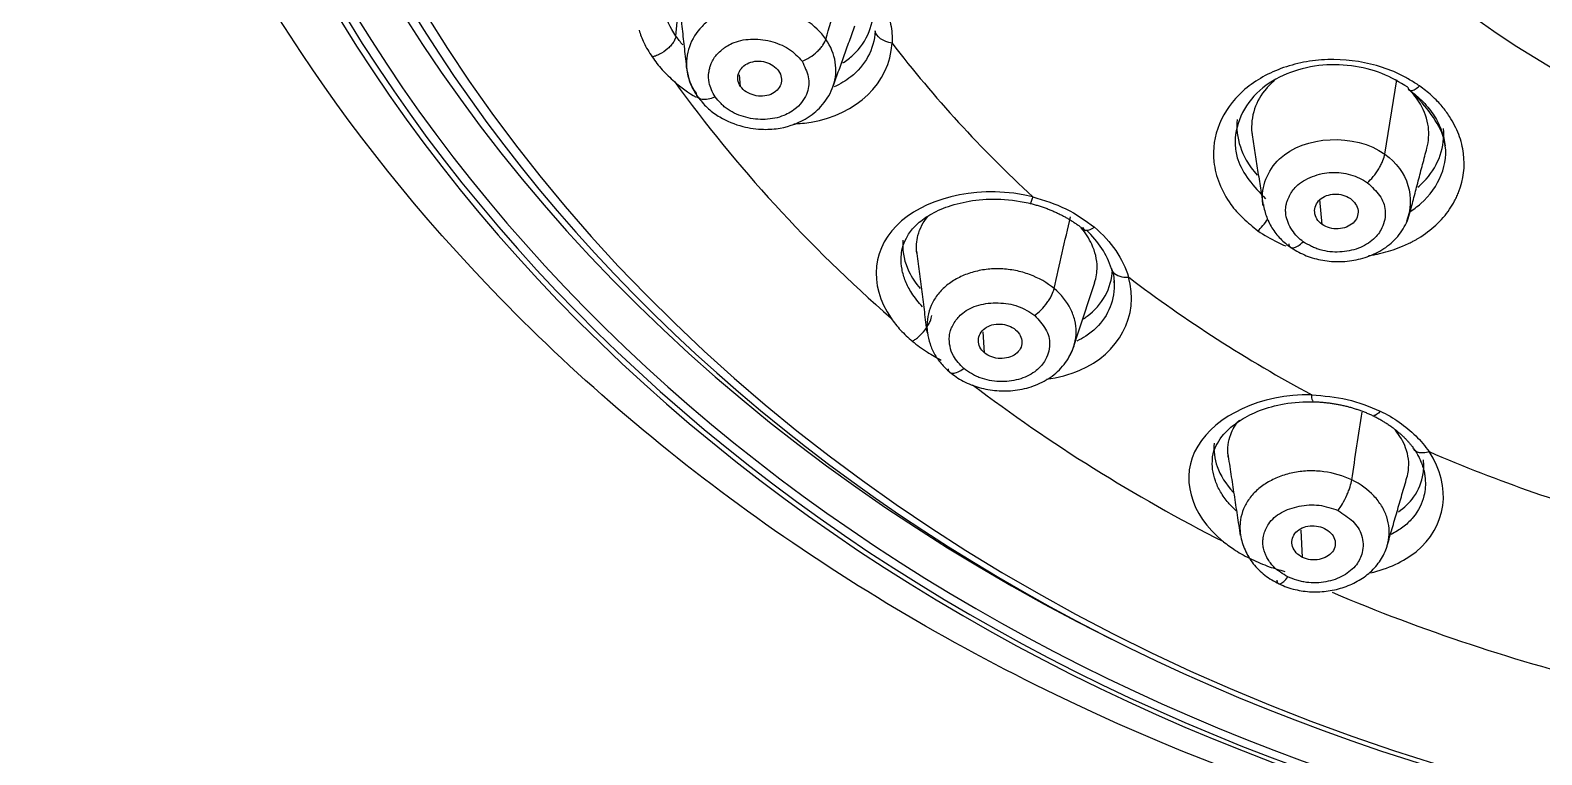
# Model space of a CAD drawing. Extents: x 0 to 1128, y 0 to 827.
# Drawn here: x 422.24 to 452.51, y 503.18 to 517.7 of the extents above; entities that cross this region are included whole.
import ezdxf

# ---------------------------------------------------------------- set-up
doc = ezdxf.new("R2010")
doc.units = 0
doc.header["$LTSCALE"] = 3
doc.header["$MEASUREMENT"] = 0
doc.layers.add('1', color=7, linetype='CONTINUOUS')

msp = doc.modelspace()

# ---------------------------------------------------------------- linework, layer by layer
at = {"layer": '1', "color": 7, "linetype": 'Continuous'}
for p, q in [((435.173, 517.582), (435.195, 517.864)), ((436.468, 516.571), (436.447, 516.807)), ((449.368, 515.215), (449.611, 516.704)), ((448.113, 513.805), (448.067, 514.303)), ((441.353, 511.231), (441.323, 511.654)), ((447.72, 507.134), (447.692, 507.682))]:
    msp.add_line(p, q, dxfattribs=at)
for centre, major_axis, start_param, end_param in [((463.091, 532.806), (38.932, 0), 1.570796, 3.633743), ((463.091, 532.736), (38.762, 0), 1.570796, 4.712389), ((463.091, 532.712), (38.555, 0), 1.570796, 4.712389), ((463.091, 532.712), (-37.7, 0), 4.712389, 7.319813), ((463.091, 529.512), (-18.228, 0), 4.712389, 7.853982), ((463.091, 532.107), (-36.953, 0), 0, 1.570796), ((463.091, 532.303), (37.281, 0), 3.592657, 5.752256), ((463.091, 532.806), (38.932, 0), 3.633743, 4.712389), ((463.091, 530.174), (28.054, 0), 3.713492, 3.878583), ((463.091, 530.889), (32.688, 0), 3.686898, 3.90531), ((463.091, 530.174), (28.054, 0), 3.975292, 4.14038), ((463.091, 530.889), (32.688, 0), 3.975087, 4.167131), ((463.091, 530.174), (28.054, 0), 4.237095, 4.402183), ((463.091, 530.889), (32.688, 0), 4.243269, 4.428931)]:
    msp.add_ellipse(centre, major_axis=major_axis, ratio=0.838671, start_param=start_param, end_param=end_param, dxfattribs=at)
for points, knots in [([(457.049, 500.187), (452.009, 500.822), (447.151, 502.263), (438.405, 506.497), (434.502, 509.329), (428.215, 515.942), (425.807, 519.77), (422.84, 527.862), (422.264, 532.152), (423.018, 540.604), (424.347, 544.774), (428.74, 552.406), (431.787, 555.884), (439.203, 561.648), (443.549, 563.945), (452.984, 567.053), (458.003, 567.853), (463.091, 567.852)], [0, 0, 0, 0, 0.125, 0.125, 0.25, 0.25, 0.375, 0.375, 0.5, 0.5, 0.625, 0.625, 0.75, 0.75, 0.875, 0.875, 1, 1, 1, 1]), ([(435.173, 517.582), (435.056, 517.752), (434.936, 518.015), (434.891, 518.328), (434.897, 518.466), (434.903, 518.52)], [0, 0, 0, 0, 0.545849, 0.818774, 1, 1, 1, 1]), ([(438.175, 517.518), (438.075, 517.664), (437.875, 517.856), (437.54, 518.041), (437.261, 518.14), (436.967, 518.193), (436.672, 518.198), (436.386, 518.157), (436.118, 518.072), (435.883, 517.944), (435.624, 517.725), (435.322, 517.24), (435.369, 516.735), (435.576, 516.434)], [0, 0, 0, 0, 0.125, 0.1875, 0.25, 0.3125, 0.375, 0.4375, 0.5, 0.5625, 0.625, 0.75, 1, 1, 1, 1]), ([(438.515, 517.042), (438.589, 517.09), (438.657, 517.144), (438.862, 517.335), (438.974, 517.496), (439.108, 517.84), (439.134, 518.027), (439.119, 518.233), (439.117, 518.252), (439.115, 518.271)], [0, 0, 0, 0, 0.173675, 0.173675, 0.574743, 0.574743, 0.961738, 0.961738, 1, 1, 1, 1]), ([(434.435, 517.699), (434.463, 517.615), (434.524, 517.434), (434.636, 517.257), (434.697, 517.162)], [0, 0, 0, 0, 0.459061, 1, 1, 1, 1]), ([(435.173, 517.582), (435.17, 517.551), (435.151, 517.493), (435.082, 517.399), (434.988, 517.305), (434.87, 517.226), (434.763, 517.18), (434.717, 517.166), (434.697, 517.162)], [0, 0, 0, 0, 0.252109, 0.378599, 0.505088, 0.758067, 0.884557, 1, 1, 1, 1]), ([(439.16, 517.683), (439.152, 517.497), (439.053, 517.151), (438.737, 516.783), (438.462, 516.618), (438.34, 516.564)], [0, 0, 0, 0, 0.372249, 0.744498, 1, 1, 1, 1]), ([(435.957, 516.362), (435.906, 516.457), (435.821, 516.616), (435.826, 516.816), (435.847, 516.934), (435.874, 517.02), (435.905, 517.093), (435.952, 517.161), (436.009, 517.231), (436.076, 517.293), (436.137, 517.343), (436.203, 517.388), (436.36, 517.474), (436.667, 517.541), (437.068, 517.495), (437.451, 517.346), (437.618, 517.165), (437.7, 517.075)], [0, 0, 0, 0, 0.117822, 0.197526, 0.233095, 0.261972, 0.304107, 0.327018, 0.357576, 0.406557, 0.428802, 0.443927, 0.492279, 0.617472, 0.745259, 0.873294, 1, 1, 1, 1]), ([(437.531, 515.822), (437.65, 515.826), (437.766, 515.838), (438.784, 516.01), (439.462, 516.638), (439.501, 517.44)], [0, 0, 0, 0, 0.11124, 0.11124, 1, 1, 1, 1]), ([(437.7, 517.075), (437.749, 517.095), (437.854, 517.149), (437.985, 517.249), (438.069, 517.336), (438.137, 517.424), (438.165, 517.484), (438.175, 517.518)], [0, 0, 0, 0, 0.25026, 0.501027, 0.62641, 0.751793, 1, 1, 1, 1]), ([(438.323, 516.58), (438.324, 516.581), (438.35, 516.659), (438.383, 516.817), (438.37, 517.137), (438.276, 517.373), (438.175, 517.518)], [0, 0, 0, 0, 0.005037, 0.253778, 0.502519, 1, 1, 1, 1]), ([(434.697, 517.162), (434.761, 517.075), (434.889, 516.902), (435.058, 516.747), (435.144, 516.669)], [0, 0, 0, 0, 0.499316, 1, 1, 1, 1]), ([(437.7, 517.075), (437.725, 517.024), (437.773, 516.922), (437.828, 516.765), (437.843, 516.605), (437.793, 516.384), (437.632, 516.153), (437.327, 515.966), (436.964, 515.891), (436.566, 515.935), (436.29, 516.053), (436.141, 516.165), (436.053, 516.249), (435.996, 516.317), (435.957, 516.362)], [0, 0, 0, 0, 0.063643, 0.126094, 0.187936, 0.250867, 0.393803, 0.500687, 0.625167, 0.749838, 0.874914, 0.906043, 0.937167, 1, 1, 1, 1]), ([(450.062, 516.583), (449.996, 516.625), (449.898, 516.688), (449.761, 516.766), (449.551, 516.875), (449.054, 517.056), (448.384, 517.142), (447.738, 517.068), (447.28, 516.94), (446.868, 516.744), (446.397, 516.403), (445.998, 515.841), (445.895, 515.171), (446.038, 514.62), (446.218, 514.289), (446.396, 514.063), (446.575, 513.884), (446.726, 513.761), (446.826, 513.678)], [0, 0, 0, 0, 0.0313, 0.046903, 0.062484, 0.124958, 0.249836, 0.312285, 0.374738, 0.437192, 0.499653, 0.624609, 0.749555, 0.821232, 0.892846, 0.919558, 0.946242, 1, 1, 1, 1]), ([(449.83, 516.556), (449.662, 516.656), (449.321, 516.859), (448.693, 517.01), (448.027, 517.016), (447.38, 516.844), (446.626, 516.398), (446.349, 515.782), (446.373, 515.382)], [0, 0, 0, 0, 0.126082, 0.257046, 0.393327, 0.536012, 0.684359, 1, 1, 1, 1]), ([(447.158, 516.689), (447.098, 516.639), (447.044, 516.586), (446.889, 516.407), (446.809, 516.267), (446.709, 515.968), (446.689, 515.805), (446.708, 515.628), (446.71, 515.611), (446.713, 515.595)], [0, 0, 0, 0, 0.174058, 0.174058, 0.556992, 0.556992, 0.95878, 0.95878, 1, 1, 1, 1]), ([(435.576, 516.434), (435.578, 516.406), (435.594, 516.367), (435.641, 516.333), (435.706, 516.311), (435.814, 516.314), (435.911, 516.343), (435.957, 516.362)], [0, 0, 0, 0, 0.248207, 0.37359, 0.498973, 0.74974, 1, 1, 1, 1]), ([(435.633, 516.34), (435.689, 516.261), (435.813, 516.123), (436.102, 515.912), (436.48, 515.758), (436.902, 515.7), (437.357, 515.732), (437.778, 515.893), (438.141, 516.211), (438.274, 516.444), (438.325, 516.585)], [0, 0, 0, 0, 0.095008, 0.18099, 0.331434, 0.456723, 0.557577, 0.743131, 0.861949, 1, 1, 1, 1]), ([(449.039, 513.181), (449.078, 513.186), (449.145, 513.198), (449.246, 513.219), (449.373, 513.251), (449.542, 513.299), (449.713, 513.365), (449.844, 513.424), (449.926, 513.467), (449.987, 513.5), (450.154, 513.596), (450.404, 513.786), (450.634, 514.049), (450.754, 514.252), (450.813, 514.372), (450.941, 514.673), (450.992, 515.099), (450.864, 515.61), (450.718, 515.889), (450.594, 516.072), (450.515, 516.174), (450.417, 516.28), (450.273, 516.424), (450.144, 516.521), (450.062, 516.583)], [0, 0, 0, 0, 0.021803, 0.03773, 0.057465, 0.095822, 0.137384, 0.163284, 0.180068, 0.192545, 0.204772, 0.295437, 0.38555, 0.429117, 0.452745, 0.475707, 0.651179, 0.738774, 0.82652, 0.852689, 0.87788, 0.906326, 0.939997, 1, 1, 1, 1]), ([(449.83, 516.556), (449.831, 516.534), (449.84, 516.506), (449.87, 516.488), (449.91, 516.486), (449.976, 516.512), (450.035, 516.558), (450.062, 516.583)], [0, 0, 0, 0, 0.251002, 0.376503, 0.502003, 0.753005, 1, 1, 1, 1]), ([(450.21, 515.337), (450.247, 515.474), (450.258, 515.618), (450.219, 515.916), (450.164, 516.073), (450.016, 516.328), (449.934, 516.434), (449.838, 516.53)], [0, 0, 0, 0, 0.340714, 0.340714, 0.71557, 0.71557, 1, 1, 1, 1]), ([(449.843, 516.511), (449.951, 516.433), (450.146, 516.267), (450.368, 515.984), (450.519, 515.685), (450.565, 515.482), (450.576, 515.38)], [0, 0, 0, 0, 0.253618, 0.505877, 0.755227, 1, 1, 1, 1]), ([(449.857, 514.054), (449.939, 514.105), (450.418, 514.457), (450.816, 515.408), (450.239, 516.11), (449.96, 516.415)], [0, 0, 0, 0, 0.097015, 0.602062, 1, 1, 1, 1]), ([(446.413, 515.911), (446.403, 515.82), (446.403, 515.729), (446.434, 515.454), (446.497, 515.269), (446.653, 514.992), (446.725, 514.891), (446.81, 514.796)], [0, 0, 0, 0, 0.234385, 0.234385, 0.710884, 0.710884, 1, 1, 1, 1]), ([(446.931, 514.185), (446.927, 514.208), (446.924, 514.231), (446.891, 514.563), (447.012, 514.883), (447.754, 515.59), (448.766, 515.644), (449.368, 515.215)], [0, 0, 0, 0, 0.024073, 0.024073, 0.349382, 0.349382, 1, 1, 1, 1]), ([(450.031, 514.552), (450.09, 514.603), (450.146, 514.657), (450.322, 514.858), (450.418, 515.022), (450.536, 515.366), (450.559, 515.55), (450.542, 515.731)], [0, 0, 0, 0, 0.164443, 0.164443, 0.582074, 0.582074, 1, 1, 1, 1]), ([(446.373, 515.382), (446.378, 515.289), (446.45, 514.903), (446.74, 514.568), (446.982, 514.318)], [0, 0, 0, 0, 0.237049, 1, 1, 1, 1]), ([(449.021, 514.641), (449.058, 514.675), (449.137, 514.759), (449.234, 514.896), (449.295, 515.007), (449.343, 515.112), (449.362, 515.179), (449.368, 515.215)], [0, 0, 0, 0, 0.250198, 0.500927, 0.626291, 0.751655, 1, 1, 1, 1]), ([(447.735, 513.458), (447.694, 513.491), (447.608, 513.561), (447.507, 513.693), (447.425, 513.841), (447.39, 513.972), (447.381, 514.069), (447.381, 514.135), (447.393, 514.203), (447.411, 514.269), (447.436, 514.333), (447.464, 514.389), (447.489, 514.437), (447.53, 514.497), (447.602, 514.583), (447.737, 514.685), (447.914, 514.77), (448.106, 514.829), (448.364, 514.864), (448.625, 514.826), (448.863, 514.74), (448.968, 514.675), (449.021, 514.641)], [0, 0, 0, 0, 0.054279, 0.115798, 0.180488, 0.244899, 0.27327, 0.297886, 0.323668, 0.355587, 0.379723, 0.406202, 0.428739, 0.443022, 0.489863, 0.555193, 0.62383, 0.691696, 0.754495, 0.875032, 0.937133, 1, 1, 1, 1]), ([(442.317, 514.361), (441.32, 514.604), (440.274, 514.379), (439.107, 513.374), (439.013, 512.606), (439.481, 511.928)], [0, 0, 0, 0, 0.5, 0.5, 1, 1, 1, 1]), ([(449.021, 514.641), (449.065, 514.6), (449.152, 514.519), (449.268, 514.388), (449.348, 514.242), (449.396, 514.019), (449.347, 513.755), (449.148, 513.489), (448.849, 513.311), (448.468, 513.236), (448.168, 513.265), (447.985, 513.327), (447.87, 513.38), (447.789, 513.426), (447.735, 513.458)], [0, 0, 0, 0, 0.063636, 0.126088, 0.187939, 0.250872, 0.393805, 0.500693, 0.625165, 0.749832, 0.874912, 0.906038, 0.937161, 1, 1, 1, 1]), ([(439.687, 513.187), (439.694, 513.324), (439.763, 513.53), (439.977, 513.805), (440.25, 514.01), (440.63, 514.183), (441.111, 514.3), (441.691, 514.333), (442.094, 514.272), (442.308, 514.218)], [0, 0, 0, 0, 0.193796, 0.304485, 0.424098, 0.553184, 0.691811, 0.839973, 1, 1, 1, 1]), ([(442.317, 514.361), (442.547, 514.291), (443.006, 514.15), (443.371, 513.883), (443.554, 513.749)], [0, 0, 0, 0, 0.499671, 1, 1, 1, 1]), ([(439.998, 513.233), (439.983, 513.354), (439.99, 513.474), (440.056, 513.727), (440.126, 513.859), (440.224, 513.975)], [0, 0, 0, 0, 0.448544, 0.448544, 1, 1, 1, 1]), ([(446.936, 514.209), (446.949, 514.121), (446.993, 513.95), (447.117, 513.706), (447.294, 513.491), (447.441, 513.376), (447.522, 513.325)], [0, 0, 0, 0, 0.252231, 0.502608, 0.75126, 1, 1, 1, 1]), ([(447.501, 513.34), (447.593, 513.276), (447.788, 513.17), (448.125, 513.076), (448.482, 513.051), (448.845, 513.096), (449.197, 513.218), (449.512, 513.423), (449.754, 513.713), (449.847, 513.938), (449.877, 514.062)], [0, 0, 0, 0, 0.116783, 0.232846, 0.35096, 0.472338, 0.597339, 0.726717, 0.861263, 1, 1, 1, 1]), ([(443.558, 512.644), (443.591, 512.743), (443.608, 512.847), (443.606, 513.102), (443.569, 513.26), (443.448, 513.523), (443.377, 513.636), (443.289, 513.741)], [0, 0, 0, 0, 0.28501, 0.28501, 0.691582, 0.691582, 1, 1, 1, 1]), ([(446.826, 513.678), (446.857, 513.705), (446.925, 513.774), (446.993, 513.869), (447.021, 513.917)], [0, 0, 0, 0, 0.508481, 1, 1, 1, 1]), ([(446.826, 513.678), (446.954, 513.597), (447.131, 513.485), (447.328, 513.398), (447.385, 513.375)], [0, 0, 0, 0, 0.718817, 1, 1, 1, 1]), ([(439.719, 513.494), (439.716, 513.469), (439.715, 513.444), (439.709, 513.238), (439.751, 513.046), (439.894, 512.746), (439.969, 512.631), (440.061, 512.522)], [0, 0, 0, 0, 0.078324, 0.078324, 0.647039, 0.647039, 1, 1, 1, 1]), ([(447.444, 513.419), (447.447, 513.392), (447.459, 513.359), (447.496, 513.338), (447.546, 513.336), (447.628, 513.369), (447.701, 513.426), (447.735, 513.458)], [0, 0, 0, 0, 0.248345, 0.373709, 0.499073, 0.749802, 1, 1, 1, 1]), ([(440.112, 512.156), (440.027, 512.245), (439.894, 512.414), (439.762, 512.668), (439.692, 512.908), (439.678, 513.101), (439.689, 513.212), (439.693, 513.245)], [0, 0, 0, 0, 0.258534, 0.473935, 0.689335, 0.904736, 1, 1, 1, 1]), ([(442.747, 512.521), (442.606, 512.64), (442.354, 512.782), (441.977, 512.889), (441.68, 512.924), (441.384, 512.912), (441.102, 512.853), (440.843, 512.752), (440.616, 512.612), (440.434, 512.438), (440.258, 512.171), (440.189, 511.892), (440.202, 511.685), (440.209, 511.633)], [0, 0, 0, 0, 0.157897, 0.236845, 0.315794, 0.394742, 0.473691, 0.552639, 0.631587, 0.710536, 0.789484, 0.947381, 1, 1, 1, 1]), ([(442.592, 510.705), (442.831, 510.736), (443.058, 510.796), (444.04, 511.223), (444.462, 511.971), (444.235, 512.753)], [0, 0, 0, 0, 0.207035, 0.207035, 1, 1, 1, 1]), ([(443.335, 511.917), (443.36, 511.933), (443.385, 511.95), (443.56, 512.081), (443.683, 512.222), (443.856, 512.535), (443.907, 512.713), (443.912, 512.896)], [0, 0, 0, 0, 0.071824, 0.071824, 0.531473, 0.531473, 1, 1, 1, 1]), ([(442.36, 511.983), (442.399, 512.012), (442.485, 512.087), (442.592, 512.213), (442.661, 512.318), (442.716, 512.419), (442.739, 512.484), (442.747, 512.521)], [0, 0, 0, 0, 0.25026, 0.501027, 0.62641, 0.751793, 1, 1, 1, 1]), ([(443.04, 511.147), (443.05, 511.164), (443.1, 511.251), (443.166, 511.417), (443.198, 511.652), (443.169, 511.889), (443.055, 512.195), (442.889, 512.402), (442.747, 512.521)], [0, 0, 0, 0, 0.039731, 0.199776, 0.359821, 0.519866, 0.679911, 1, 1, 1, 1]), ([(443.942, 512.668), (443.95, 512.575), (443.942, 512.311), (443.784, 511.915), (443.485, 511.623), (443.263, 511.498), (443.2, 511.467)], [0, 0, 0, 0, 0.182147, 0.52696, 0.871773, 1, 1, 1, 1]), ([(440.936, 510.92), (440.857, 511.001), (440.726, 511.136), (440.666, 511.329), (440.648, 511.448), (440.647, 511.537), (440.652, 511.614), (440.675, 511.69), (440.706, 511.769), (440.75, 511.844), (440.792, 511.905), (440.84, 511.962), (440.961, 512.079), (441.23, 512.21), (441.626, 512.251), (442.036, 512.19), (442.252, 512.052), (442.36, 511.983)], [0, 0, 0, 0, 0.117822, 0.197526, 0.233095, 0.261972, 0.304107, 0.327018, 0.357576, 0.406557, 0.428802, 0.443927, 0.492279, 0.617472, 0.745259, 0.873294, 1, 1, 1, 1]), ([(439.481, 511.928), (439.541, 511.847), (439.661, 511.685), (439.826, 511.539), (439.907, 511.467)], [0, 0, 0, 0, 0.502406, 1, 1, 1, 1]), ([(439.907, 511.467), (439.924, 511.475), (439.961, 511.498), (440.047, 511.565), (440.145, 511.668), (440.222, 511.781), (440.278, 511.888), (440.294, 511.951), (440.296, 511.983)], [0, 0, 0, 0, 0.113263, 0.240065, 0.493669, 0.620472, 0.747274, 1, 1, 1, 1]), ([(442.36, 511.983), (442.399, 511.938), (442.478, 511.85), (442.581, 511.711), (442.646, 511.56), (442.669, 511.336), (442.591, 511.078), (442.362, 510.832), (442.042, 510.682), (441.65, 510.639), (441.351, 510.694), (441.174, 510.77), (441.064, 510.832), (440.987, 510.885), (440.936, 510.92)], [0, 0, 0, 0, 0.063643, 0.126094, 0.187936, 0.250867, 0.393803, 0.500687, 0.625167, 0.749838, 0.874914, 0.906043, 0.937167, 1, 1, 1, 1]), ([(440.208, 511.642), (440.218, 511.563), (440.254, 511.411), (440.353, 511.191), (440.497, 510.992), (440.617, 510.88), (440.684, 510.828)], [0, 0, 0, 0, 0.251925, 0.502319, 0.751284, 1, 1, 1, 1]), ([(439.907, 511.467), (440.004, 511.39), (440.181, 511.251), (440.389, 511.139), (440.483, 511.088)], [0, 0, 0, 0, 0.548894, 1, 1, 1, 1]), ([(440.682, 510.828), (440.769, 510.757), (440.956, 510.636), (441.288, 510.514), (441.646, 510.461), (442.018, 510.478), (442.386, 510.574), (442.723, 510.758), (442.993, 511.032), (443.105, 511.253), (443.145, 511.376)], [0, 0, 0, 0, 0.116241, 0.231813, 0.349553, 0.470722, 0.595725, 0.725409, 0.860465, 1, 1, 1, 1]), ([(440.625, 510.915), (440.627, 510.888), (440.64, 510.852), (440.678, 510.827), (440.731, 510.819), (440.82, 510.843), (440.898, 510.892), (440.936, 510.92)], [0, 0, 0, 0, 0.248207, 0.37359, 0.498973, 0.74974, 1, 1, 1, 1]), ([(447.905, 510.391), (446.881, 510.411), (445.983, 509.972), (445.259, 508.758), (445.458, 508), (446.137, 507.449)], [0, 0, 0, 0, 0.5, 0.5, 1, 1, 1, 1]), ([(447.905, 510.391), (448.145, 510.372), (448.625, 510.335), (449.059, 510.156), (449.276, 510.066)], [0, 0, 0, 0, 0.500613, 1, 1, 1, 1]), ([(445.916, 509.09), (445.917, 509.168), (445.961, 509.358), (446.161, 509.653), (446.49, 509.904), (446.863, 510.092), (447.365, 510.233), (447.75, 510.259), (447.966, 510.254)], [0, 0, 0, 0, 0.151914, 0.366317, 0.498489, 0.647451, 0.813601, 1, 1, 1, 1]), ([(446.234, 509.146), (446.232, 509.157), (446.231, 509.168), (446.213, 509.321), (446.231, 509.464), (446.32, 509.699), (446.379, 509.797), (446.455, 509.886)], [0, 0, 0, 0, 0.040857, 0.040857, 0.584364, 0.584364, 1, 1, 1, 1]), ([(445.951, 509.424), (445.936, 509.269), (445.957, 509.109), (446.074, 508.777), (446.183, 508.602), (446.335, 508.44), (446.337, 508.437), (446.34, 508.435)], [0, 0, 0, 0, 0.466142, 0.466142, 0.990964, 0.990964, 1, 1, 1, 1]), ([(449.811, 508.736), (449.825, 508.782), (449.834, 508.83), (449.859, 509.025), (449.841, 509.181), (449.74, 509.453), (449.669, 509.574), (449.579, 509.686)], [0, 0, 0, 0, 0.152414, 0.152414, 0.621933, 0.621933, 1, 1, 1, 1]), ([(446.393, 508.07), (446.336, 508.122), (446.217, 508.244), (446.071, 508.445), (445.966, 508.669), (445.912, 508.896), (445.911, 509.047), (445.919, 509.122), (445.919, 509.124)], [0, 0, 0, 0, 0.164465, 0.372321, 0.580177, 0.788033, 0.99589, 1, 1, 1, 1]), ([(449.079, 506.824), (449.434, 506.908), (449.751, 507.05), (450.594, 507.74), (450.732, 508.55), (450.253, 509.254)], [0, 0, 0, 0, 0.287357, 0.287357, 1, 1, 1, 1]), ([(449.981, 509.265), (449.976, 509.269), (449.951, 509.293), (449.938, 509.323), (449.934, 509.348)], [0, 0, 0, 0, 0.206895, 1, 1, 1, 1]), ([(450.253, 509.254), (450.236, 509.248), (450.2, 509.237), (450.124, 509.224), (450.052, 509.228), (450.003, 509.249), (449.986, 509.261), (449.981, 509.265)], [0, 0, 0, 0, 0.169337, 0.354742, 0.725551, 0.910956, 1, 1, 1, 1]), ([(448.706, 508.687), (448.532, 508.771), (448.247, 508.854), (447.853, 508.875), (447.559, 508.845), (447.28, 508.769), (447.031, 508.652), (446.817, 508.499), (446.646, 508.315), (446.53, 508.108), (446.459, 507.85), (446.464, 507.658), (446.487, 507.544)], [0, 0, 0, 0, 0.17397, 0.260955, 0.34794, 0.434925, 0.521909, 0.608894, 0.695879, 0.782864, 0.869849, 1, 1, 1, 1]), ([(449.639, 508.046), (449.761, 508.132), (449.865, 508.232), (450.044, 508.484), (450.11, 508.646), (450.149, 508.902), (450.152, 508.995), (450.143, 509.088)], [0, 0, 0, 0, 0.339145, 0.339145, 0.769782, 0.769782, 1, 1, 1, 1]), ([(448.432, 508.075), (448.46, 508.112), (448.521, 508.203), (448.596, 508.349), (448.645, 508.467), (448.684, 508.578), (448.7, 508.648), (448.706, 508.687)], [0, 0, 0, 0, 0.25026, 0.501027, 0.62641, 0.751793, 1, 1, 1, 1]), ([(449.413, 507.363), (449.425, 507.402), (449.453, 507.517), (449.464, 507.712), (449.417, 507.946), (449.312, 508.168), (449.105, 508.438), (448.88, 508.603), (448.706, 508.687)], [0, 0, 0, 0, 0.080636, 0.233863, 0.387091, 0.540318, 0.693546, 1, 1, 1, 1]), ([(450.176, 508.715), (450.186, 508.596), (450.165, 508.318), (450.004, 507.996), (449.764, 507.756), (449.6, 507.649), (449.502, 507.598), (449.487, 507.591)], [0, 0, 0, 0, 0.257406, 0.613246, 0.791166, 0.969086, 1, 1, 1, 1]), ([(447.425, 506.744), (447.324, 506.805), (447.154, 506.907), (447.035, 507.081), (446.979, 507.191), (446.949, 507.276), (446.929, 507.352), (446.925, 507.43), (446.929, 507.513), (446.947, 507.594), (446.967, 507.662), (446.993, 507.728), (447.07, 507.867), (447.284, 508.051), (447.646, 508.176), (448.056, 508.206), (448.307, 508.118), (448.432, 508.075)], [0, 0, 0, 0, 0.117822, 0.197526, 0.233095, 0.261972, 0.304107, 0.327018, 0.357576, 0.406557, 0.428802, 0.443927, 0.492279, 0.617472, 0.745259, 0.873294, 1, 1, 1, 1]), ([(448.432, 508.075), (448.484, 508.041), (448.587, 507.973), (448.73, 507.861), (448.842, 507.729), (448.937, 507.518), (448.947, 507.253), (448.809, 506.967), (448.554, 506.753), (448.196, 506.627), (447.894, 506.615), (447.701, 506.651), (447.575, 506.686), (447.485, 506.721), (447.425, 506.744)], [0, 0, 0, 0, 0.063643, 0.126094, 0.187936, 0.250867, 0.393803, 0.500687, 0.625167, 0.749838, 0.874914, 0.906043, 0.937167, 1, 1, 1, 1]), ([(446.48, 507.585), (446.496, 507.481), (446.555, 507.282), (446.721, 507.003), (446.957, 506.767), (447.148, 506.652), (447.253, 506.604)], [0, 0, 0, 0, 0.253761, 0.504822, 0.752793, 1, 1, 1, 1]), ([(446.138, 507.449), (446.215, 507.389), (446.384, 507.26), (446.587, 507.154), (446.698, 507.097)], [0, 0, 0, 0, 0.459061, 1, 1, 1, 1]), ([(447.252, 506.604), (447.354, 506.555), (447.563, 506.48), (447.901, 506.435), (448.237, 506.452), (448.561, 506.53), (448.86, 506.666), (449.118, 506.859), (449.315, 507.108), (449.395, 507.296), (449.423, 507.397)], [0, 0, 0, 0, 0.127769, 0.251662, 0.374649, 0.49795, 0.62185, 0.74661, 0.872836, 1, 1, 1, 1]), ([(446.698, 507.097), (446.815, 507.044), (447.028, 506.948), (447.26, 506.884), (447.364, 506.855)], [0, 0, 0, 0, 0.54889, 1, 1, 1, 1]), ([(447.205, 506.681), (447.207, 506.654), (447.215, 506.621), (447.243, 506.603), (447.28, 506.604), (447.343, 506.645), (447.399, 506.709), (447.425, 506.744)], [0, 0, 0, 0, 0.248207, 0.37359, 0.498973, 0.74974, 1, 1, 1, 1])]:
    msp.add_open_spline(points, degree=3, knots=knots, dxfattribs=at)
for points, degree in [([(438.175, 517.518), (438.308, 517.971), (438.44, 518.423), (438.572, 518.876)], 3), ([(435.211, 518.525), (435.386, 516.923)], 1), ([(439.163, 518.548), (439.241, 518.434), (439.37, 518.2), (439.487, 517.821), (439.506, 517.568), (439.501, 517.44)], 3), ([(435.31, 517.404), (435.261, 517.462), (435.215, 517.522), (435.173, 517.582)], 3), ([(438.315, 516.556), (438.756, 517.785)], 1), ([(439.501, 517.44), (439.334, 517.459), (439.168, 517.577), (439.16, 517.683)], 3), ([(436.468, 516.571), (436.411, 516.654), (436.387, 516.855), (436.613, 517.079), (436.977, 517.096), (437.172, 516.965), (437.229, 516.882)], 3), ([(435.144, 516.669), (435.277, 516.554), (435.423, 516.448), (435.578, 516.354)], 3), ([(435.391, 516.915), (435.428, 516.597), (435.634, 516.339)], 2), ([(437.229, 516.882), (437.286, 516.8), (437.318, 516.601), (437.095, 516.379), (436.728, 516.36), (436.525, 516.488), (436.468, 516.571)], 3), ([(446.712, 515.602), (446.931, 514.181)], 1), ([(449.368, 515.215), (449.837, 514.889), (449.99, 514.32), (449.799, 513.865)], 3), ([(449.865, 514.018), (450.211, 515.338)], 1), ([(442.317, 514.361), (442.294, 514.281), (442.278, 514.235), (442.273, 514.235)], 3), ([(448.113, 513.805), (448.026, 513.867), (447.918, 514.05), (448.031, 514.329), (448.357, 514.453), (448.591, 514.387), (448.678, 514.325)], 3), ([(448.678, 514.325), (448.765, 514.264), (448.878, 514.086), (448.768, 513.81), (448.44, 513.683), (448.2, 513.744), (448.113, 513.805)], 3), ([(442.265, 514.229), (442.904, 514.069), (443.367, 513.682)], 2), ([(442.747, 512.521), (442.855, 513), (442.964, 513.479), (443.072, 513.958)], 3), ([(443.319, 513.755), (443.325, 513.67), (443.438, 513.667), (443.554, 513.749)], 3), ([(443.892, 512.92), (443.809, 513.195), (443.638, 513.465), (443.394, 513.689)], 3), ([(443.554, 513.749), (443.891, 513.466), (444.126, 513.116), (444.235, 512.753)], 3), ([(439.993, 513.272), (440.199, 511.643)], 1), ([(443.893, 512.921), (443.896, 512.894), (443.909, 512.869), (443.93, 512.847)], 3), ([(443.924, 512.862), (443.954, 512.694), (443.946, 512.546)], 2), ([(443.93, 512.847), (443.99, 512.782), (444.113, 512.74), (444.235, 512.753)], 3), ([(443.136, 511.349), (443.559, 512.645)], 1), ([(441.353, 511.231), (441.273, 511.299), (441.185, 511.488), (441.328, 511.752), (441.667, 511.848), (441.894, 511.763), (441.975, 511.695)], 3), ([(441.975, 511.695), (442.055, 511.628), (442.149, 511.443), (442.009, 511.181), (441.667, 511.084), (441.434, 511.164), (441.353, 511.231)], 3), ([(447.932, 510.263), (447.921, 510.267), (447.91, 510.313), (447.905, 510.391)], 3), ([(447.921, 510.255), (448.579, 510.238), (449.152, 509.964)], 2), ([(448.706, 508.687), (448.775, 509.14), (448.845, 509.594), (448.914, 510.048)], 3), ([(449.276, 510.066), (449.226, 510.003), (449.177, 509.972), (449.146, 509.975)], 3), ([(449.276, 510.066), (449.411, 510.001), (449.663, 509.853), (449.999, 509.576), (450.175, 509.366), (450.253, 509.254)], 3), ([(449.139, 509.97), (449.696, 509.692), (449.99, 509.256)], 2), ([(446.224, 509.21), (446.473, 507.572)], 1), ([(449.97, 509.285), (450.163, 508.975), (450.178, 508.689)], 2), ([(449.415, 507.37), (449.811, 508.735)], 1), ([(447.72, 507.134), (447.622, 507.182), (447.477, 507.345), (447.526, 507.631), (447.817, 507.796), (448.061, 507.763), (448.16, 507.715)], 3), ([(448.16, 507.715), (448.258, 507.667), (448.408, 507.51), (448.36, 507.227), (448.067, 507.06), (447.819, 507.086), (447.72, 507.134)], 3)]:
    msp.add_open_spline(points, degree=degree, dxfattribs=at)

doc.saveas('drawing.dxf')
